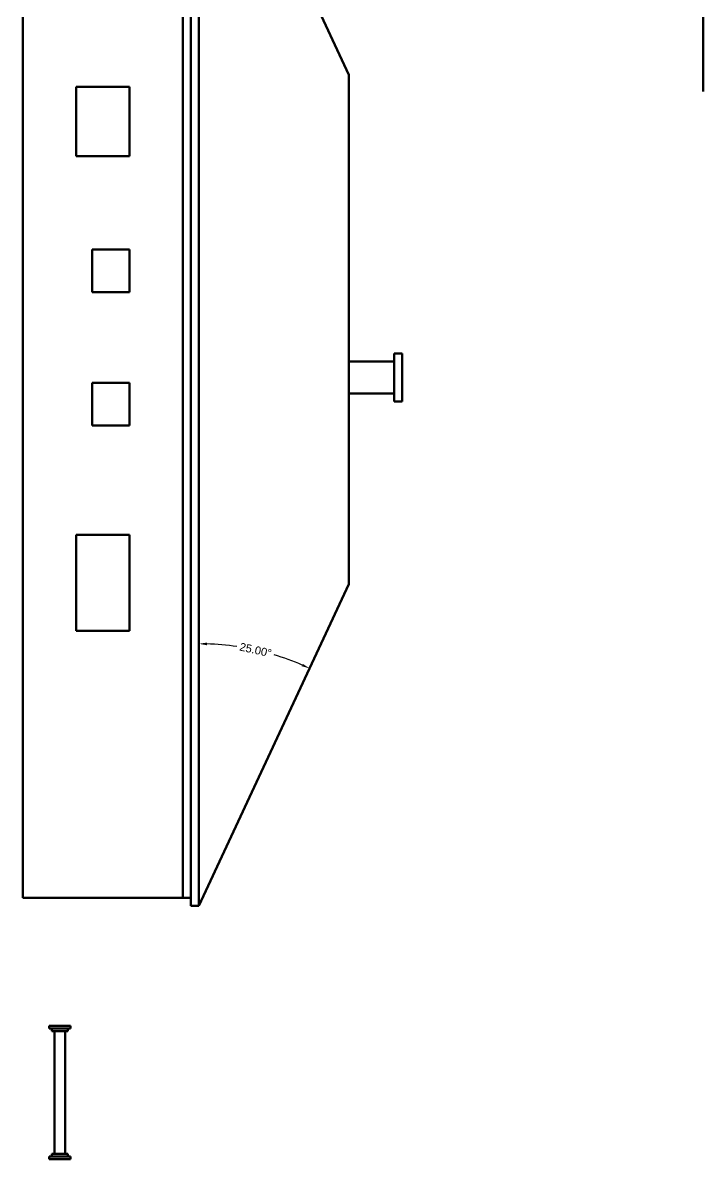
# Model space of a CAD drawing. Header units: millimetres. Extents: x 1315 to 1720, y -131 to -50.
# Drawn here: x 1559.02 to 1571.77, y -89.05 to -67.75 of the extents above; entities that cross this region are included whole.
import ezdxf

# ---------------------------------------------------------------- set-up
doc = ezdxf.new("R2010")
doc.units = ezdxf.units.MM
doc.layers.add('Alçados', color=50, linetype='Continuous')
doc.layers.add('cortes', color=6, linetype='Continuous')
doc.styles.get("Standard").update_dxf_attribs({"font": 'ARIALUNI.TTF', "height": 0.22})
doc.dimstyles.get("Standard").update_dxf_attribs({"dimtxt": 0.15, "dimasz": 0.15, "dimexe": 0.0625, "dimexo": 0.0625, "dimgap": 0.0625, "dimtad": 0, "dimzin": 0, "dimdsep": 46, "dimtxsty": 'Standard', "dimcen": 2.5, "dimclrd": 256, "dimclre": 256, "dimclrt": 256, "dimazin": 0, "dimtfac": 1, "dimtofl": 0, "dimtmove": 0, "dimatfit": 3, "dimfxl": 0.0625, "dimfxlon": 1, "dimtolj": 1, "dimtzin": 0, "dimlwd": -1, "dimlwe": -1, "dimarcsym": 0})

# ---------------------------------------------------------------- blocks, each defined once
blk = doc.blocks.new('*D153')
at = {"layer": 'Alçados', "ltscale": 0.05, "transparency": 16777216}
for start, end in [(298.8636, 302.7271), (262.2729, 266.1364)]:
    blk.add_arc((1562.323, -62.697), 2.225, start, end, dxfattribs=at)
at = {"layer": 'Alçados', "lineweight": 100, "ltscale": 0.05, "transparency": 16777216}
for points in [[(1563.409, -64.667), (1563.386, -64.623), (1563.264, -64.713)], [(1562.174, -64.891), (1562.173, -64.941), (1562.323, -64.921)]]:
    blk.add_solid(points, dxfattribs=at)
at = {"layer": 'Defpoints', "color": 0, "lineweight": 100, "ltscale": 0.05, "transparency": 16777216}
for p in [(1562.323, -62.697), (1562.323, -62.697), (1562.646, -64.898), (1565.133, -68.723), (1562.323, -84.297)]:
    blk.add_point(p, dxfattribs=at)
at = {"layer": 'Alçados', "lineweight": 100, "ltscale": 0.05, "transparency": 16777216, "insert": (1562.805, -64.869), "char_height": 0.15, "attachment_point": 5, "rotation": 12.5}
blk.add_mtext('\\A1;25.00°', dxfattribs=at)
blk = doc.blocks.new('*D154')
at = {"layer": 'Alçados', "ltscale": 0.05, "transparency": 16777216}
for start, end in [(81.6657, 88.249), (66.751, 73.3343)]:
    blk.add_arc((1562.323, -84.297), 4.909, start, end, dxfattribs=at)
at = {"layer": 'Alçados', "lineweight": 100, "ltscale": 0.05, "transparency": 16777216}
for points in [[(1562.473, -79.415), (1562.474, -79.365), (1562.323, -79.388)], [(1564.271, -79.764), (1564.251, -79.809), (1564.398, -79.848)]]:
    blk.add_solid(points, dxfattribs=at)
at = {"layer": 'Defpoints', "color": 0, "lineweight": 100, "ltscale": 0.05, "transparency": 16777216}
for p in [(1562.323, -62.697), (1565.133, -78.27), (1563.731, -79.594), (1562.323, -84.297), (1562.323, -84.297)]:
    blk.add_point(p, dxfattribs=at)
at = {"layer": 'Alçados', "lineweight": 100, "ltscale": 0.05, "transparency": 16777216, "insert": (1563.386, -79.504), "char_height": 0.15, "attachment_point": 5, "rotation": 347.5}
blk.add_mtext('\\A1;25.00°', dxfattribs=at)

msp = doc.modelspace()

# ---------------------------------------------------------------- linework, layer by layer
at = {"layer": 'Alçados', "lineweight": 100, "ltscale": 0.05}
for p, q in [((1571.773, -69.037), (1571.773, -62.603)), ((1562.323, -62.697), (1562.323, -84.297)), ((1562.323, -62.697), (1565.133, -68.723)), ((1562.173, -62.847), (1562.173, -84.147)), ((1559.023, -64.997), (1559.023, -79.147)), ((1562.023, -64.997), (1562.023, -79.147)), ((1565.133, -72.172), (1565.133, -68.723)), ((1565.133, -68.723), (1565.133, -78.27)), ((1560.023, -68.947), (1561.023, -68.947)), ((1560.023, -68.947), (1560.023, -70.247)), ((1561.023, -68.947), (1561.023, -70.247)), ((1560.023, -70.247), (1561.023, -70.247)), ((1560.323, -71.997), (1561.023, -71.997)), ((1560.323, -71.997), (1560.323, -72.797)), ((1561.023, -71.997), (1561.023, -72.797)), ((1560.323, -72.797), (1561.023, -72.797)), ((1565.133, -74.097), (1565.983, -74.097)), ((1565.983, -74.097), (1565.133, -74.097)), ((1566.133, -73.947), (1565.983, -73.947)), ((1565.983, -73.947), (1565.983, -74.697)), ((1566.133, -74.097), (1566.133, -73.947)), ((1566.133, -74.097), (1566.133, -74.697)), ((1566.133, -74.847), (1566.133, -74.097)), ((1560.323, -74.497), (1561.023, -74.497)), ((1560.323, -74.497), (1560.323, -75.297)), ((1561.023, -74.497), (1561.023, -75.297)), ((1565.983, -74.697), (1565.133, -74.697)), ((1565.983, -74.697), (1565.983, -74.847)), ((1565.983, -74.847), (1566.133, -74.847)), ((1560.323, -75.297), (1561.023, -75.297)), ((1560.023, -77.347), (1561.023, -77.347)), ((1560.023, -77.347), (1560.023, -77.347)), ((1560.023, -77.347), (1560.023, -79.147)), ((1561.023, -77.347), (1561.023, -79.147)), ((1562.323, -84.297), (1565.133, -78.27)), ((1559.023, -79.147), (1559.023, -84.147)), ((1560.023, -79.147), (1561.023, -79.147)), ((1562.023, -79.147), (1562.023, -84.147)), ((1559.023, -84.147), (1562.023, -84.147)), ((1562.023, -84.147), (1562.173, -84.147)), ((1562.173, -84.147), (1562.173, -84.297)), ((1562.173, -84.297), (1562.323, -84.297)), ((1559.52, -86.6), (1559.52, -86.55)), ((1559.57, -86.6), (1559.52, -86.6)), ((1559.57, -86.65), (1559.57, -86.6)), ((1559.57, -86.6), (1559.87, -86.6)), ((1559.62, -86.65), (1559.57, -86.65)), ((1559.62, -86.65), (1559.62, -88.95)), ((1559.62, -86.65), (1559.845, -86.65)), ((1559.82, -88.95), (1559.82, -86.65)), ((1559.82, -86.65), (1559.87, -86.65)), ((1559.87, -86.65), (1559.87, -86.6)), ((1559.87, -86.6), (1559.92, -86.6)), ((1559.92, -86.6), (1559.92, -86.55)), ((1559.57, -89), (1559.52, -89)), ((1559.52, -89), (1559.52, -89.05)), ((1559.62, -88.95), (1559.57, -88.95)), ((1559.57, -88.95), (1559.57, -89)), ((1559.57, -89), (1559.87, -89)), ((1559.62, -88.95), (1559.82, -88.95)), ((1559.82, -88.95), (1559.87, -88.95)), ((1559.87, -88.95), (1559.87, -89)), ((1559.87, -89), (1559.92, -89)), ((1559.92, -89), (1559.92, -89.05)), ((1559.92, -89.05), (1559.52, -89.05))]:
    msp.add_line(p, q, dxfattribs=at)
at = {"layer": 'cortes', "lineweight": 100, "ltscale": 0.05}
msp.add_line((1559.52, -86.55), (1559.92, -86.55), dxfattribs=at)

# ---------------------------------------------------------------- dimensions: what is measured, and where the dimension line sits
at = {"layer": 'Alçados', "lineweight": 100, "ltscale": 0.05}
for base, line1, line2, picture, middle in [((1562.646, -64.898), ((1562.323, -62.697), (1565.133, -68.723)), ((1562.323, -62.697), (1562.323, -84.297)), '*D153', (1562.805, -64.869)), ((1563.731, -79.594), ((1562.323, -62.697), (1562.323, -84.297)), ((1562.323, -84.297), (1565.133, -78.27)), '*D154', (1563.386, -79.504))]:
    dim = msp.add_angular_dim_2l(base=base, line1=line1, line2=line2, dimstyle='Standard', dxfattribs=at)
    dim.commit()
    dim.dimension.update_dxf_attribs({"geometry": picture, "text_midpoint": middle})

doc.saveas('drawing.dxf')
